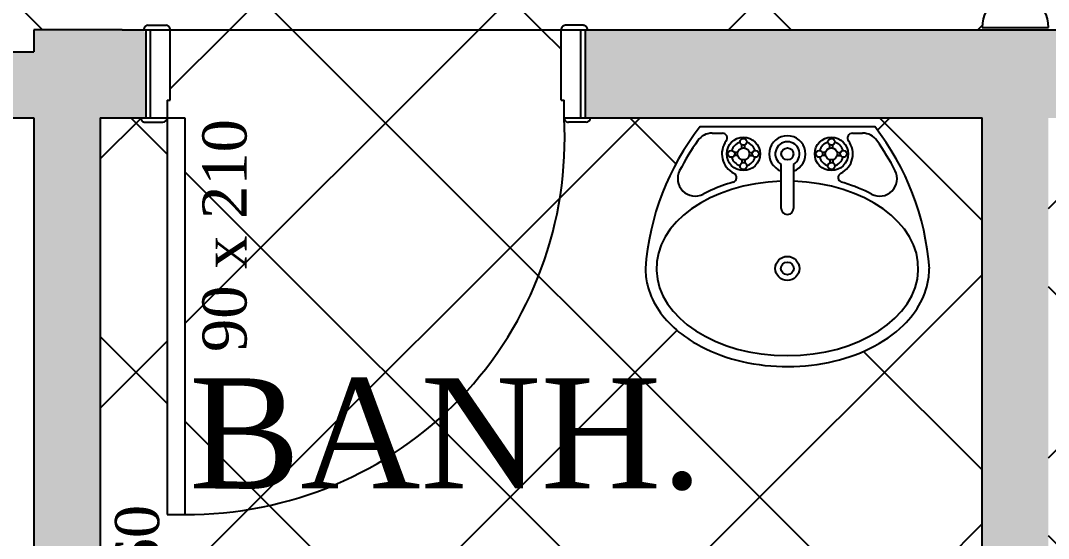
# Model space of a CAD drawing. Header units: millimetres. Extents: x 5728 to 12128, y -948 to 8052.
# Drawn here: x 6875.2 to 7108.2, y 1206.8 to 1324.4 of the extents above; entities that cross this region are included whole.
import ezdxf
from ezdxf.enums import TextEntityAlignment as Align

# ---------------------------------------------------------------- set-up
doc = ezdxf.new("R2010")
doc.units = ezdxf.units.MM
doc.header["$MEASUREMENT"] = 0
for name, color, linetype in [('001 - 0.150 Color', 1, 'Continuous'), ('003 - 0.250 Color', 3, 'Continuous'), ('004 - 0.150 Color', 4, 'Continuous'), ('005 - 0.350 Color', 5, 'Continuous'), ('007 - 0.200', 7, 'Continuous'), ('031 - 0.250 Color', 31, 'Continuous'), ('253 - 0.150 Color', 253, 'Continuous')]:
    doc.layers.add(name, color=color, linetype=linetype)
doc.styles.add('style4', font='romantic.ttf')
pattern_1 = [(45, (0, 0), (-28.2842146789194, 28.2842146789194), []), (135, (0, 0), (-28.2842146789194, -28.2842146789194), [])]

msp = doc.modelspace()

# ---------------------------------------------------------------- hatches: boundary and pattern name
at = {"layer": '003 - 0.250 Color', "ltscale": 2.5}
h = msp.add_hatch(dxfattribs=at)
h.set_pattern_fill('GRASS', color=256, scale=50, style=0)
h.set_pattern_definition([(90, (0, 0), (-35.35533905, 35.35533905), [9.375, -61.33567814999999]), (45, (0, 0), (-35.35533905932737, 35.35533905932738), [9.375, -40.625]), (135, (0, 0), (-35.35533905932738, -35.35533905932737), [9.375, -40.625])])
h.paths.add_polyline_path([(6403.233044741824, 670.8478115876025), (7096.793143707046, 670.8478115876022, -0.007972940582527196), (7136.594248306338, 697.5973259895412, -0.1787853650335933), (7218.23304474182, 787.2763766262524), (7093.233044741823, 787.2763766262524), (6878.233044741823, 787.2763766262523), (6878.233044741823, 845.5163766262522), (6878.233044741823, 1044.776376626252), (6878.233044741823, 1137.276376626253), (6878.233044741823, 1197.276376626253), (6878.233044741823, 1302.276376626253), (6428.233044741823, 1302.276376626252), (6403.233044741822, 1302.276376626252)])
at = {"layer": '005 - 0.350 Color', "ltscale": 2.5}
for points in [[(6443.233044741824, 1434.776376626253), (6428.233044741823, 1434.776376626254), (6428.233044741823, 1302.276376626253), (6878.233044741823, 1302.276376626252), (6878.233044741823, 1197.276376626253), (6888.502742114392, 1197.276376626253, -0.003026302082814796), (6888.503347369266, 1197.276376626253), (6893.233044741823, 1197.276376626253), (6893.233044741824, 1302.276376626253), (6903.633044741827, 1302.276376626252), (6903.633044741826, 1321.410351222467, -0.2679491924316732), (6903.133044741824, 1322.276376626252), (6898.233044741823, 1322.276376626252), (6878.233044741822, 1322.276376626252), (6878.233044741823, 1317.276376626253), (6443.233044741824, 1317.276376626253)], [(7108.233044741823, 1102.276376626252), (7108.233044741823, 1302.276376626253), (7113.633044741826, 1302.276376626252), (7113.633044741826, 1322.276376626252), (7003.233044741826, 1322.276376626253), (7003.233044741826, 1302.276376626252), (7093.233044741823, 1302.276376626252), (7093.233044741821, 1102.276376626252), (6893.233044741822, 1102.276376626252), (6893.233044741824, 1137.276376626253), (6888.503347369404, 1137.276376626253, -0.003026303524403506), (6888.502742114242, 1137.276376626253), (6878.233044741822, 1137.276376626253), (6878.233044741823, 1044.776376626252), (6893.233044741823, 1044.776376626252), (6893.233044741822, 1087.276376626252), (7378.233044741822, 1087.276376626252, -0.002998477564338969), (7378.212728392979, 1083.858384686537), (7393.171919325428, 1081.220675715577, 0.005046803038780047), (7393.233044741822, 1087.276376626279), (7393.233044741826, 1302.276376626252), (7378.233044741824, 1302.276376626252), (7378.233044741823, 1102.276376626252)]]:
    msp.add_hatch(color=256, dxfattribs=at).paths.add_polyline_path(points)
at = {"layer": '253 - 0.150 Color', "ltscale": 2.5}
h = msp.add_hatch(dxfattribs=at)
h.set_pattern_fill('NET', color=256, scale=12.5984, angle=45, style=0)
h.set_pattern_definition(pattern_1)
h.paths.add_polyline_path([(6443.233044741823, 1652.276376626252), (6443.233044741823, 1434.776376626252), (6443.233044741823, 1317.276376626252), (6878.233044741823, 1317.276376626253), (6878.233044741823, 1322.276376626252), (6898.233044741823, 1322.276376626252), (6903.133044741824, 1322.276376626252, -0.4142135623733614), (6904.133044741825, 1323.276376626252), (6908.133044741825, 1323.276376626249, -0.4142135623728287), (6909.133044741824, 1322.276376626249), (6997.733044741823, 1322.276376626259, -0.4142135623712303), (6998.733044741823, 1323.276376626252), (7002.733044741823, 1323.276376626252, -0.4142135623730951), (7003.733044741823, 1322.276376626252), (7093.261067438603, 1322.276376626252, -1.09335132445333), (7108.201526567967, 1322.276376626252), (7113.133044741824, 1322.276376626252, -0.4142135623733614), (7114.133044741825, 1323.276376626252), (7118.133044741825, 1323.276376626249, -0.4142135623728287), (7119.133044741824, 1322.276376626249), (7197.733044741823, 1322.276376626249, -0.4142135623741605), (7198.733044741823, 1323.276376626252), (7202.733044741823, 1323.276376626252, -0.4142135623730951), (7203.733044741823, 1322.276376626252), (7228.233044741823, 1322.276376626253), (7228.233044741823, 1652.276376626252)])
h.paths.add_polyline_path([(6965.733044741743, 1449.776376626252, -1), (6980.733044741743, 1449.776376626252, -1), (6965.733044741743, 1449.776376626252, -1), (6950.733044741743, 1449.776376626252, -1), (6935.733044741743, 1449.776376626252, -1), (6920.733044741743, 1449.776376626252, -1), (6905.733044741743, 1449.776376626252, -1), (6890.733044741743, 1449.776376626252, -1), (6875.733044741743, 1449.776376626252, -1), (6890.733044741743, 1449.776376626252, -1), (6905.733044741743, 1449.776376626252, -1), (6920.733044741743, 1449.776376626252, -1), (6935.733044741743, 1449.776376626252, -1), (6950.733044741743, 1449.776376626252, -1)], flags=16)
h.paths.add_polyline_path([(6996.050491693159, 1448.852937722257, -1), (6981.050491693159, 1448.852937722257, -1)], flags=16)
h.paths.add_polyline_path([(7011.146060583011, 1446.095997314732, -1), (6996.146060583011, 1446.095997314732, -1)], flags=16)
h.paths.add_polyline_path([(7025.801087323596, 1441.545490557061, -1), (7010.801087323596, 1441.545490557061, -1)], flags=16)
h.paths.add_polyline_path([(7039.803289219524, 1435.267332978234, -1), (7024.803289219524, 1435.267332978234, -1)], flags=16)
h.paths.add_polyline_path([(7052.949839949657, 1427.35246567556, -1), (7037.949839949657, 1427.35246567556, -1)], flags=16)
h.paths.add_polyline_path([(7065.050307570506, 1417.915538004137, -1), (7050.050307570506, 1417.915538004137, -1)], flags=16)
h.paths.add_polyline_path([(7075.929412983129, 1407.093246844685, -1), (7060.929412983129, 1407.093246844685, -1)], flags=16)
h.paths.add_polyline_path([(7085.429568906287, 1395.042356506017, -1), (7070.429568906287, 1395.042356506017, -1)], flags=16)
h.paths.add_polyline_path([(7093.413162578048, 1381.937427944477, -1), (7078.413162578048, 1381.937427944477, -1)], flags=16)
h.paths.add_polyline_path([(7099.764549120131, 1367.968290193281, -1), (7084.764549120131, 1367.968290193281, -1)], flags=16)
h.paths.add_polyline_path([(7104.391726690546, 1353.337290628974, -1), (7089.391726690546, 1353.337290628974, -1)], flags=16)
h.paths.add_polyline_path([(7107.227669159334, 1338.256363905703, -1), (7092.227669159334, 1338.256363905703, -1)], flags=16)
h.paths.add_polyline_path([(6879.159819889752, 1322.906583726845), (6918.590293262532, 1322.906583726845), (6918.590293262532, 1341.345932839271), (6879.159819889752, 1341.345932839271)], flags=24)
h.paths.add_polyline_path([(6444.159819889752, 1317.906583726844), (6483.590293262532, 1317.906583726844), (6483.590293262532, 1336.34593283927), (6444.159819889752, 1336.34593283927)], flags=24)
h.paths.add_polyline_path([(6459.570269892297, 1518.397321092688), (6459.570269892297, 1612.406196832332), (6443.815832022476, 1612.406196832332), (6443.815832022476, 1518.397321092688)], flags=24)
h = msp.add_hatch(dxfattribs=at)
h.set_pattern_fill('NET', color=256, scale=12.5984, angle=45, style=0)
h.set_pattern_definition(pattern_1)
h.paths.add_polyline_path([(6998.438775741415, 1302.169469400925, -0.02678438308058817), (6998.433044741825, 1302.276376626254), (6998.433044741826, 1306.276376626249), (6997.733044741825, 1306.276376626249), (6997.733044741824, 1322.276376626259), (6909.133044741826, 1322.276376626249), (6909.133044741827, 1306.276376626249), (6908.433044741825, 1306.276376626249), (6908.433044741825, 1302.276376626252), (6912.433044741825, 1302.276376626249), (6912.433044741825, 1212.276376626252, 0.4323924054108027)])
edge = h.paths.add_edge_path()
edge.add_arc((6907.433044741825, 1302.276376626249), 1, -90, 2.0838797354372218e-10, ccw=False)
edge.add_line((6907.433044741825, 1301.276376626249), (6903.433044741823, 1301.276376626249))
edge.add_arc((6903.433044741823, 1302.276376626249), 1.000000000000001, 179.9999999997916, 270, ccw=False)
edge.add_line((6902.433044741823, 1302.276376626252), (6893.233044741823, 1302.276376626252))
edge.add_line((6893.233044741823, 1302.276376626252), (6893.233044741823, 1197.276376626253))
edge.add_line((6893.233044741823, 1197.276376626253), (6893.233044741823, 1137.276376626253))
edge.add_line((6893.233044741823, 1137.276376626253), (6893.233044741823, 1102.276376626252))
edge.add_line((6893.233044741823, 1102.276376626252), (7048.086090835288, 1102.276376626252))
edge.add_line((7048.086090835288, 1102.276376626252), (7048.086090835286, 1104.276376626251))
edge.add_line((7048.086090835286, 1104.276376626251), (7025.614011579035, 1104.276376626251))
edge.add_arc((7025.614011579039, 1106.657328626252), 2.380952000000205, 180, 269.9999999998906, ccw=False)
edge.add_line((7023.233059579039, 1106.657328626252), (7023.233059579039, 1121.538278626247))
edge.add_arc((7025.614011579039, 1121.538278626247), 2.380952000000208, 89.99999999997812, 180.0000000000109, ccw=False)
edge.add_line((7025.614011579039, 1123.919230626248), (7035.599215643357, 1123.919230626248))
edge.add_arc((7018.746021011766, 1121.339133359565), 17.04954753639538, 8.703973279515296, 30.00006128887262)
edge.add_arc((7009.024552949591, 1116.849444301812), 27.73048934658875, 27.99017785675627, 36.72848338437627)
edge.add_arc((7049.843048676335, 1147.651915726622), 23.4069021006232, 175.5446015575178, 217.4067665046233, ccw=False)
edge.add_arc((7070.613625608325, 1145.336132163144), 44.30006588775371, 141.3829610435088, 174.645340128994, ccw=False)
edge.add_arc((7049.468592582003, 1161.429326177436), 17.74568680494631, 94.46823295688642, 139.3720454146145, ccw=False)
edge.add_line((7048.086090835288, 1179.121078185069), (7048.086090835288, 1245.836460574515))
edge.add_spline(control_points=[(7048.08609083529, 1245.836460574515), (7048.022855238665, 1245.837738738286), (7047.959624804364, 1245.839145299686), (7044.374583315357, 1245.926187211463), (7040.873285634338, 1246.410254805519), (7034.269396651592, 1248.136231944034), (7031.167494505539, 1249.377513745024), (7026.528538949504, 1252.040256850772), (7024.802927835558, 1253.288679972351), (7021.794360359085, 1256.060624373114), (7020.511240257717, 1257.58480732942), (7018.483047761029, 1260.848257860741), (7017.739090189109, 1262.588556758304), (7017.012218212052, 1265.606380997103), (7016.862395303297, 1266.853993983646), (7016.862395303298, 1268.101833573202)], knot_values=[6.283185307179585, 6.283185307179585, 6.283185307179585, 6.283185307179585, 6.28923913121641, 6.28923913121641, 6.626458951226626, 6.626458951226626, 6.963678771236841, 6.963678771236841, 7.197258772525893, 7.197258772525893, 7.430838773814944, 7.430838773814944, 7.664418775103995, 7.664418775103995, 7.823632757822828, 7.823632757822828, 7.823632757822828, 7.823632757822828], degree=3, periodic=0)
edge.add_arc((7075.965553130287, 1263.821646692005), 59.25793841216792, 142.0344703722929, 175.8579324304211, ccw=False)
edge.add_line((7029.247720022561, 1300.276376626252), (7048.086090835289, 1300.276376626252))
edge.add_line((7048.086090835289, 1300.276376626252), (7048.08609083529, 1302.276376626252))
edge.add_line((7048.08609083529, 1302.276376626252), (7004.433044741823, 1302.276376626252))
edge.add_arc((7003.433044741823, 1302.276376626249), 1, -90.00000000005213, 2.0838797354372218e-10, ccw=False)
edge.add_line((7003.433044741822, 1301.276376626249), (6999.433044741822, 1301.276376626252))
edge.add_arc((6999.433044741824, 1302.276376626252), 1.000000000000001, 186.137061126707, 269.99999999989575, ccw=False)
edge.add_arc((6913.178927768585, 1297.652532845126), 85.37941433506812, -90.50054797631452, 3.032607804142515, ccw=False)
edge.add_line((6912.433044741743, 1212.276376626252), (6908.433044741825, 1212.276376626249))
edge.add_line((6908.433044741825, 1212.276376626249), (6908.433044741825, 1302.276376626252))
edge = h.paths.add_edge_path()
edge.add_line((7093.233044741824, 1302.276376626252), (7048.086090835288, 1302.276376626252))
edge.add_line((7048.086090835288, 1302.276376626252), (7048.086090835288, 1300.276376626252))
edge.add_line((7048.086090835288, 1300.276376626252), (7068.84772002256, 1300.276376626252))
edge.add_arc((7022.129886914832, 1263.821646692007), 59.25793841216765, 4.233578584404711, 37.96552962770431, ccw=False)
edge.add_spline(control_points=[(7081.211942518355, 1268.101858695577), (7081.212053911335, 1267.456423239867), (7081.17247173621, 1266.810993776269), (7080.845338785831, 1264.168736470548), (7080.210583082902, 1262.205236141637), (7078.260493922015, 1258.517660247727), (7076.947641862454, 1256.792440076142), (7073.27397242726, 1253.178092447667), (7070.712846759759, 1251.406447793246), (7064.935316751074, 1248.550433689331), (7061.718301724312, 1247.466205255632), (7055.019969146103, 1246.080848139454), (7051.545305904978, 1245.766540409066), (7048.08609083529, 1245.836460574515)], knot_values=[7.823632757822828, 7.823632757822828, 7.823632757822828, 7.823632757822828, 7.905987451065336, 7.905987451065336, 8.162581192729476, 8.162581192729476, 8.419174934393615, 8.419174934393615, 8.75639475440383, 8.75639475440383, 9.093614574414046, 9.093614574414046, 9.424780570387437, 9.424780570387437, 9.424780570387437, 9.424780570387437], degree=3, periodic=0)
edge.add_line((7048.086090835288, 1245.836460574515), (7048.086090835288, 1179.141593412766))
edge.add_arc((7046.997518576082, 1161.429326177436), 17.74568680494647, 40.62795458557389, 86.48310152777378, ccw=False)
edge.add_arc((7025.852485549758, 1145.336132163142), 44.30006588775355, 5.354659871024808, 38.617038956567, ccw=False)
edge.add_arc((7046.623062481749, 1147.651915726624), 23.4069021006229, -37.40676650512148, 4.4553984425085105, ccw=False)
edge.add_arc((7087.441558208488, 1116.849444301813), 27.73048934658726, 143.2715166160383, 152.0098221434198)
edge.add_arc((7077.720090146317, 1121.339133359568), 17.04954753639479, 149.9999387114215, 171.2960267204925)
edge.add_line((7060.866895514727, 1123.919230626248), (7070.852099579048, 1123.919230626248))
edge.add_arc((7070.852099579047, 1121.538278626247), 2.380952000000206, 0, 89.99999999997812, ccw=False)
edge.add_line((7073.233051579047, 1121.538278626247), (7073.233051579047, 1120.329354106677))
edge.add_line((7073.233051579047, 1120.329354106677), (7074.043934486305, 1120.329354106677))
edge.add_line((7074.043934486305, 1120.329354106677), (7074.043934486304, 1118.724615818172))
edge.add_line((7074.043934486304, 1118.724615818172), (7073.233051579047, 1118.724615818172))
edge.add_line((7073.233051579047, 1118.724615818172), (7073.233051579047, 1106.657328626248))
edge.add_arc((7070.852099579048, 1106.657328626252), 2.380952000000209, 269.9999999999781, 359.99999999992343, ccw=False)
edge.add_line((7070.852099579047, 1104.276376626251), (7048.086090835288, 1104.276376626251))
edge.add_line((7048.086090835288, 1104.276376626251), (7048.086090835289, 1102.276376626252))
edge.add_line((7048.086090835289, 1102.276376626252), (7093.233044741824, 1102.276376626252))
edge.add_line((7093.233044741824, 1102.276376626252), (7093.233044741824, 1302.276376626252))
h.paths.add_polyline_path([(7199.433044741823, 1301.276376626252), (7203.433044741822, 1301.276376626249, 0.4142135623744269), (7204.433044741823, 1302.276376626252), (7203.233044741826, 1302.276376626252), (7203.233044741827, 1322.276376626252), (7203.733044741823, 1322.276376626252, 0.4142135623731616), (7202.733044741823, 1323.276376626252), (7198.733044741823, 1323.276376626252, 0.4142135623741606), (7197.733044741823, 1322.276376626249), (7119.133044741826, 1322.276376626249), (7119.133044741827, 1306.276376626249), (7118.433044741825, 1306.276376626249), (7118.433044741825, 1302.276376626252), (7122.433044741824, 1302.276376626249), (7122.433044741825, 1222.376439204501, 0.3996375409397308), (7198.433044741825, 1302.276378501314, 0.4142141115658692)])
h.paths.add_polyline_path([(7378.233044741824, 1302.276376626252), (7204.433044741823, 1302.276376626252, -0.4142135623744269), (7203.433044741822, 1301.276376626249), (7199.433044741822, 1301.276376626252, -0.4142135623725618), (7198.433044741824, 1302.276376626252, -0.3996375341443295), (7122.433044741825, 1222.376439204501), (7122.433044741824, 1222.276376626252), (7118.433044741825, 1222.276376626249), (7118.433044741825, 1302.276376626252, -0.4142135623741606), (7117.433044741825, 1301.276376626249), (7113.433044741823, 1301.276376626249, -0.4142135623741602), (7112.433044741823, 1302.276376626252), (7108.233044741824, 1302.276376626252), (7108.233044741823, 1102.276376626252), (7378.233044741823, 1102.276376626252)])
h.paths.add_polyline_path([(6908.261273580368, 1211.21194659869), (7035.054912633623, 1211.21194659869), (7035.054912633623, 1249.544047190406), (6908.261273580368, 1249.544047190406)], flags=24)
h.paths.add_polyline_path([(6929.343547700406, 1246.542319760098), (6929.343547700406, 1303.487586032287), (6913.833192670822, 1303.487586032287), (6913.833192670822, 1246.542319760098)], flags=24)
h.paths.add_polyline_path([(7010.472870779207, 1147.385039615793), (7022.869320483349, 1147.385039615793), (7022.869320483349, 1162.385039615793), (7010.472870779207, 1162.385039615793)], flags=24)
h.paths.add_polyline_path([(6909.757590751052, 1127.928194710207), (7020.127413236259, 1127.928194710207), (7020.127413236259, 1155.221094118491), (6909.757590751052, 1155.221094118491)], flags=24)
h.paths.add_polyline_path([(6907.225770621788, 1161.21194659869), (7036.090415592203, 1161.21194659869), (7036.090415592203, 1199.544047190406), (6907.225770621788, 1199.544047190406)], flags=24)
h.paths.add_polyline_path([(6894.200500363125, 1102.947264200217), (6933.549612789159, 1102.947264200217), (6933.549612789159, 1121.142530472407), (6894.200500363125, 1121.142530472407)], flags=24)
h.paths.add_polyline_path([(6909.422340898214, 1129.625131743576), (6909.422340898214, 1216.178386181446), (6893.845417821292, 1216.178386181446), (6893.845417821292, 1129.625131743576)], flags=24)
h.paths.add_polyline_path([(7092.562157167858, 1103.243832247554), (7092.562157167858, 1142.59294467359), (7074.366890895668, 1142.59294467359), (7074.366890895668, 1103.243832247554)], flags=24)
h.paths.add_polyline_path([(7139.195618706324, 1246.571905558915), (7139.195618706324, 1303.458000233471), (7123.862778469637, 1303.458000233471), (7123.862778469637, 1246.571905558915)], flags=24)
h.paths.add_polyline_path([(7206.600591464377, 1193.961726430272), (7295.136094422957, 1193.961726430272), (7295.136094422957, 1231.461726430272), (7206.600591464377, 1231.461726430272)], flags=24)
h.paths.add_polyline_path([(7311.628808070376, 1162.623410511331), (7327.124370200554, 1162.623410511331), (7327.124370200554, 1181.373410511331), (7311.628808070376, 1181.373410511331)], flags=24)
h.paths.add_polyline_path([(7173.559091197918, 1139.136761189538), (7320.881576405018, 1139.136761189538), (7320.881576405018, 1176.01545941439), (7173.559091197918, 1176.01545941439)], flags=24)
h.paths.add_polyline_path([(7109.200500363125, 1102.947264200217), (7148.549612789159, 1102.947264200217), (7148.549612789159, 1121.142530472406), (7109.200500363125, 1121.142530472406)], flags=24)
h.paths.add_polyline_path([(7377.562157167858, 1103.243832247555), (7377.562157167858, 1142.592944673591), (7359.366890895668, 1142.592944673591), (7359.366890895668, 1103.243832247555)], flags=24)
h = msp.add_hatch(dxfattribs=at)
h.set_pattern_fill('NET', color=256, scale=12.5984, angle=45, style=0)
h.set_pattern_definition(pattern_1)
h.paths.add_polyline_path([(7528.233026373073, 1087.127909463505), (7528.233026373073, 1301.276376626256), (7523.933044741824, 1301.276376626252, -0.4142135623733614), (7522.933044741823, 1302.276376626252), (7393.233044741826, 1302.276376626252), (7393.233044741823, 1087.276376626236, -0.004627611665784033), (7393.181651447649, 1081.723599372153, -0.4371964062495511), (7394.069902989608, 1080.554623661405), (7393.375310278936, 1076.615392649357, -0.4142135623726245), (7392.216854348258, 1075.804233074012, -0.06052946873569353), (7378.960806011525, 998.3291003591353, -0.4142135623739365), (7379.771965586873, 997.1706444284556), (7379.077372876205, 993.2314134164064, -0.435860399011877), (7377.847225222791, 992.4356244721976, -0.3228495548749009), (7093.233044741823, 787.2763766262524), (7218.233044741821, 787.2763766262524, -0.06343784922708467), (7429.512229626636, 864.8203200069765, 0.2117938002522131)])

# ---------------------------------------------------------------- linework, layer by layer
at = {"layer": '001 - 0.150 Color'}
for p, q in [((6903.133044741826, 1322.276376626252), (6903.133044741826, 1322.276376626249)), ((6903.633044741826, 1322.276376626252), (6909.133044741826, 1322.276376626249)), ((6904.133044741826, 1323.276376626252), (6908.133044741826, 1323.276376626249)), ((6904.633044741826, 1302.276376626249), (6904.633044741826, 1322.276376626249)), ((6909.133044741826, 1306.276376626249), (6909.133044741826, 1322.276376626249)), ((6909.133044741826, 1322.276376626249), (6909.133044741826, 1322.276376626249)), ((6997.733044741826, 1306.276376626249), (6997.733044741824, 1322.276376626252)), ((6997.733044741826, 1322.276376626249), (7003.233044741826, 1322.276376626252)), ((7002.733044741824, 1323.276376626252), (6998.733044741824, 1323.276376626252)), ((7002.233044741826, 1302.276376626249), (7002.233044741826, 1322.276376626249)), ((6908.433044741825, 1306.276376626249), (6909.133044741826, 1306.276376626249)), ((6997.733044741826, 1306.276376626249), (6998.433044741825, 1306.276376626249)), ((6998.433044741825, 1302.276376626249), (6998.433044741827, 1306.276376626249)), ((6903.433044741825, 1301.276376626249), (6907.433044741825, 1301.276376626249)), ((6908.433044741825, 1302.276376626252), (6908.433044741825, 1212.276376626249)), ((6908.433044741825, 1302.276376626252), (6912.433044741825, 1302.276376626249)), ((6912.433044741825, 1302.276376626249), (6912.433044741825, 1212.276376626252)), ((6998.433044741825, 1302.276376626249), (7003.233044741826, 1302.276376626252)), ((7003.433044741825, 1301.276376626249), (6999.433044741825, 1301.276376626252)), ((7029.247720022562, 1300.276376626252), (7068.847720022562, 1300.276376626252)), ((7038.733234544672, 1295.414604873184), (7038.733234544672, 1296.151604873183)), ((7039.420734544672, 1295.405804873184), (7039.420734544672, 1296.151604873183)), ((7058.670734544672, 1295.414604873182), (7058.670734544672, 1296.151604873183)), ((7059.358234544672, 1295.405804873184), (7059.358234544672, 1296.151604873183)), ((7037.760009544671, 1294.432854873183), (7037.014484544672, 1294.432854873183)), ((7037.751484544673, 1293.745354873183), (7037.014484544672, 1293.745354873183)), ((7040.393959544672, 1293.745354873183), (7041.139484544672, 1293.745354873183)), ((7040.402484544673, 1294.432854873183), (7041.139484544672, 1294.432854873183)), ((7057.697509544671, 1294.432854873181), (7056.951984544672, 1294.432854873181)), ((7057.688984544673, 1293.745354873183), (7056.951984544672, 1293.745354873183)), ((7060.331459544672, 1293.745354873183), (7061.076984544672, 1293.745354873183)), ((7060.339984544671, 1294.432854873183), (7061.076984544672, 1294.432854873181)), ((7038.733234544672, 1292.772129873183), (7038.733234544672, 1292.026604873183)), ((7039.420734544672, 1292.763329873183), (7039.420734544672, 1292.026604873183)), ((7047.670734544672, 1281.714104873183), (7047.670734544672, 1291.715579873184)), ((7050.420734544672, 1291.713379873183), (7050.420734544672, 1281.714104873183)), ((7058.670734544672, 1292.772129873183), (7058.670734544672, 1292.026604873183)), ((7059.358234544672, 1292.763329873183), (7059.358234544672, 1292.026604873183)), ((6908.433044741825, 1212.276376626249), (6912.433044741825, 1212.276376626252))]:
    msp.add_line(p, q, dxfattribs=at)
at = {"layer": '001 - 0.150 Color', "ltscale": 2.5}
for p in [(6908.433044741825, 1306.276376626249), (6903.633044741826, 1302.276376626252)]:
    msp.add_line(p, (6908.433044741825, 1302.276376626252), dxfattribs=at)
at = {"layer": '001 - 0.150 Color'}
for centre, radius in [((7039.076984544672, 1294.089104873182), 3.78125), ((7039.07698454467, 1296.83910487318), 0.768648375), ((7059.014484544672, 1294.089104873182), 3.78125), ((7059.01448454467, 1296.839104873182), 0.768648375), ((7036.32698454467, 1294.089104873182), 0.768648375), ((7039.076984544672, 1294.089104873182), 1.375), ((7041.826984544672, 1294.089104873182), 0.768648375), ((7049.04573454467, 1294.089104873182), 1.375), ((7056.264484544672, 1294.089104873182), 0.768648375), ((7059.014484544672, 1294.089104873182), 1.375), ((7061.76448454467, 1294.089104873182), 0.768648375), ((7039.07698454467, 1291.339104873182), 0.768648375), ((7059.014484544672, 1291.339104873182), 0.768648375), ((7049.037395303296, 1268.101833573203), 2.728962388195378)]:
    msp.add_circle(centre, radius, dxfattribs=at)
for centre, radius, start, end in [((6904.133044741824, 1322.276376626252), 1, 90.00000000000018, 180.0000000000002), ((6908.133044741824, 1322.276376626249), 1, 1.598721155460225e-13, 90.00000000000018), ((6998.733044741823, 1322.276376626252), 1, 90.00000000000018, 180.0000000000002), ((7002.733044741823, 1322.276376626252), 1, 1.598721155460225e-13, 90.00000000000018), ((6903.433044741823, 1302.276376626249), 1, 180.0000000000002, 270.0000000000002), ((6907.433044741823, 1302.276376626252), 1, 270.0000000000002, 1.598721155460225e-13), ((6907.433044741823, 1302.276376626252), 1, 359.999999999896, 1.598721155460225e-13), ((6999.433044741823, 1302.276376626252), 1, 180.0000000000002, 270.0000000000002), ((7003.433044741823, 1302.276376626249), 1, 270.0000000000002, 1.598721155460225e-13), ((7075.965553130289, 1263.821646692007), 59.25793841216795, 142.0344703722958, 175.8579324304055), ((7049.04573454467, 1294.089104873182), 4.125, 289.639700000036, 250.3485999999473), ((7022.129886914832, 1263.821646692007), 59.25793841216795, 4.142067569594916, 37.96552962770453), ((7049.04573454467, 1294.089104873182), 2.75, 300.2446000000556, 239.656900000024), ((7049.04573454467, 1281.714104873182), 1.375, 180.0000000000002, 2.398081733190338e-13)]:
    msp.add_arc(centre, radius, start, end, dxfattribs=at)
msp.add_ellipse((7049.037395303298, 1268.101833573202), major_axis=(29.70000000003216, 1.558173585277643e-12), ratio=0.6666666666659448, start_param=1.616828095131858, end_param=7.807387697770766, dxfattribs=at)
msp.add_open_spline([(7016.862395303298, 1268.101833573202), (7016.862395303297, 1266.853993983646), (7017.012218212052, 1265.606380997103), (7017.739090189109, 1262.588556758304), (7018.483047761029, 1260.848257860741), (7020.511240257717, 1257.58480732942), (7021.794360359085, 1256.060624373114), (7024.802927835558, 1253.288679972351), (7026.528538949504, 1252.040256850772), (7031.167494505539, 1249.377513745024), (7034.269396651592, 1248.136231944034), (7040.873285634338, 1246.410254805519), (7044.374583315357, 1245.926187211463), (7051.418217842021, 1245.755173454177), (7054.959299805433, 1246.068300434208), (7061.718301724312, 1247.466205255632), (7064.935316751074, 1248.550433689331), (7070.712846759759, 1251.406447793246), (7073.27397242726, 1253.178092447667), (7076.947641862454, 1256.792440076142), (7078.260493922015, 1258.517660247727), (7080.210583082902, 1262.205236141637), (7080.845338785831, 1264.168736470548), (7081.17247173621, 1266.810993776269), (7081.212053911335, 1267.456423239867), (7081.211942518355, 1268.101858695577)], degree=3, knots=[6.283185307179586, 6.283185307179586, 6.283185307179586, 6.283185307179586, 6.44239928989842, 6.44239928989842, 6.67597929118747, 6.67597929118747, 6.909559292476522, 6.909559292476522, 7.143139293765573, 7.143139293765573, 7.480359113775789, 7.480359113775789, 7.817578933786004, 7.817578933786004, 8.15479875379622, 8.15479875379622, 8.492018573806435, 8.492018573806435, 8.82923839381665, 8.82923839381665, 9.08583213548079, 9.08583213548079, 9.34242587714493, 9.34242587714493, 9.424780570387437, 9.424780570387437, 9.424780570387437, 9.424780570387437], dxfattribs=at)
at = {"layer": '004 - 0.150 Color'}
for p, q in [((7031.985682849019, 1298.791376626255), (7034.302155775016, 1298.791376626254)), ((7063.789313314328, 1298.791376626255), (7066.109757196104, 1298.791376626254))]:
    msp.add_line(p, q, dxfattribs=at)
msp.add_circle((7049.037395303296, 1268.101833573203), 1.454615025598614, dxfattribs=at)
at = {"layer": '004 - 0.150 Color', "ltscale": 2.5}
msp.add_arc((6913.178927768586, 1297.652532845126), 85.37941433506832, 269.4994520237399, 3.104453321417198, dxfattribs=at)
at = {"layer": '004 - 0.150 Color'}
for centre, radius, start, end in [((7031.985682849017, 1294.831376626254), 3.96, 90.00000000000017, 144.8127509704948), ((7034.302155775014, 1297.691376626254), 1.1, 322.9680201903535, 90.00000000000017), ((7063.789313314328, 1297.691376626254), 1.1, 90.00000000000017, 217.0319798096469), ((7066.109757196102, 1294.831376626254), 3.96, 35.18724902950564, 90.00000000000017), ((7075.965553130289, 1263.821646692007), 57.77293841216795, 144.8127509704948, 152.7274283661188), ((7039.076984544672, 1294.089104873182), 4.881250000000001, 142.9680201903535, 243.6816475942047), ((7039.076984544672, 1294.089104873182), 2.75, 106.0953099999485, 163.7657800000201), ((7039.076984544672, 1294.089104873182), 2.75, 15.9115999999793, 73.88000000003116), ((7059.014484544672, 1294.089104873182), 2.75, 105.921130000032, 163.5587500000002), ((7059.014484544672, 1294.089104873182), 2.75, 15.79070000002052, 74.75930000001618), ((7059.014484544672, 1294.089104873182), 4.881250000000001, 296.2537669614667, 37.03197980964685), ((7022.129886914832, 1263.821646692007), 57.77293841216795, 27.25493379338778, 35.18724902950564), ((7039.076984544672, 1294.089104873182), 2.75, 195.7907000000204, 254.7593000000162), ((7039.076984544672, 1294.089104873182), 2.75, 285.9210999999769, 343.5586999999503), ((7059.014484544672, 1294.089104873182), 2.75, 195.9115999999793, 253.8800000000312), ((7059.014484544672, 1294.089104873182), 2.75, 286.0953000000019, 343.7657999999882), ((7028.134638890831, 1288.480032356311), 3.96, 152.7274283661188, 297.6974649160016), ((7036.425147583746, 1288.727844546061), 1.1, 286.2412265741579, 63.68164759420467), ((7061.660276455852, 1288.724858726217), 1.1, 116.2537669614666, 253.7501918066732), ((7069.968389685595, 1288.465306996505), 3.96, 242.259200760619, 27.25493379338778)]:
    msp.add_arc(centre, radius, start, end, dxfattribs=at)
for points, knots in [([(7036.732797786998, 1287.671742584867), (7035.00512502154, 1287.168458908692), (7033.342671615706, 1286.558500082739), (7031.15877956536, 1285.572503703364), (7030.559276854492, 1285.280375811593), (7029.975258258133, 1284.973792155653)], [5.124253056789899, 5.124253056789899, 5.124253056789899, 5.124253056789899, 5.307668221230014, 5.307668221230014, 5.379334567074967, 5.379334567074967, 5.379334567074967, 5.379334567074967]), ([(7068.125118982189, 1284.960459907977), (7066.209256320715, 1285.968051231209), (7064.125839703743, 1286.819505073022), (7061.737840344948, 1287.554902814905), (7061.545563306859, 1287.612521429962), (7061.35246807573, 1287.668802855949)], [4.044399698675061, 4.044399698675061, 4.044399698675061, 4.044399698675061, 4.279655687649126, 4.279655687649126, 4.300156857350339, 4.300156857350339, 4.300156857350339, 4.300156857350339])]:
    msp.add_open_spline(points, degree=3, knots=knots, dxfattribs=at)
at = {"layer": '005 - 0.350 Color', "ltscale": 2.5}
for p, q in [((6898.233044741823, 1322.276376626252), (6878.233044741823, 1322.276376626252)), ((6878.233044741823, 1322.276376626252), (6878.233044741823, 1317.276376626252)), ((6898.233044741823, 1322.276376626252), (6903.633044741826, 1322.276376626252)), ((7003.233044741826, 1322.276376626252), (7113.633044741826, 1322.276376626252)), ((6443.233044741823, 1317.276376626252), (6878.233044741823, 1317.276376626252)), ((6428.233044741823, 1302.276376626252), (6878.233044741823, 1302.276376626252)), ((6878.233044741823, 1302.276376626252), (6878.233044741823, 1197.276376626253)), ((6893.233044741823, 1302.276376626252), (6903.633044741824, 1302.276376626252)), ((6893.233044741823, 1302.276376626252), (6893.233044741823, 1197.276376626253)), ((7003.233044741826, 1302.276376626252), (7093.233044741823, 1302.276376626252)), ((7093.233044741823, 1102.276376626252), (7093.233044741823, 1302.276376626252))]:
    msp.add_line(p, q, dxfattribs=at)
at = {"layer": '005 - 0.350 Color'}
for p, q in [((6903.633044741826, 1322.276376626252), (6903.633044741826, 1302.276376626252)), ((7003.233044741826, 1322.276376626252), (7003.233044741826, 1302.276376626252))]:
    msp.add_line(p, q, dxfattribs=at)
at = {"layer": '007 - 0.200', "ltscale": 2.5}
msp.add_line((6909.133044741826, 1322.276376626249), (6997.733044741824, 1322.276376626259), dxfattribs=at)
at = {"layer": '031 - 0.250 Color', "ltscale": 2.5}
msp.add_line((7093.233169561214, 1322.776376626252), (7108.229424445359, 1322.776376626252), dxfattribs=at)
msp.add_arc((7100.731297003285, 1322.943962014762), 7.5, 358.7196353775205, 181.2803646224795, dxfattribs=at)

# ---------------------------------------------------------------- texts
at = {"layer": '007 - 0.200', "ltscale": 2.5, "style": 'style4'}
msp.add_text('90 x 210', height=10, rotation=89.99999999999999, dxfattribs=at).set_placement((6916.433044741827, 1249.127378931696), align=Align.TOP_LEFT)
msp.add_text('BANH.', height=25, dxfattribs=at).set_placement((6971.658093106995, 1243.155363758453), align=Align.TOP_CENTER)
msp.add_text('60 x 50 x 160', height=10, rotation=90, dxfattribs=at).set_placement((6896.619086460345, 1172.901758962511), align=Align.TOP_CENTER)

doc.saveas('drawing.dxf')
